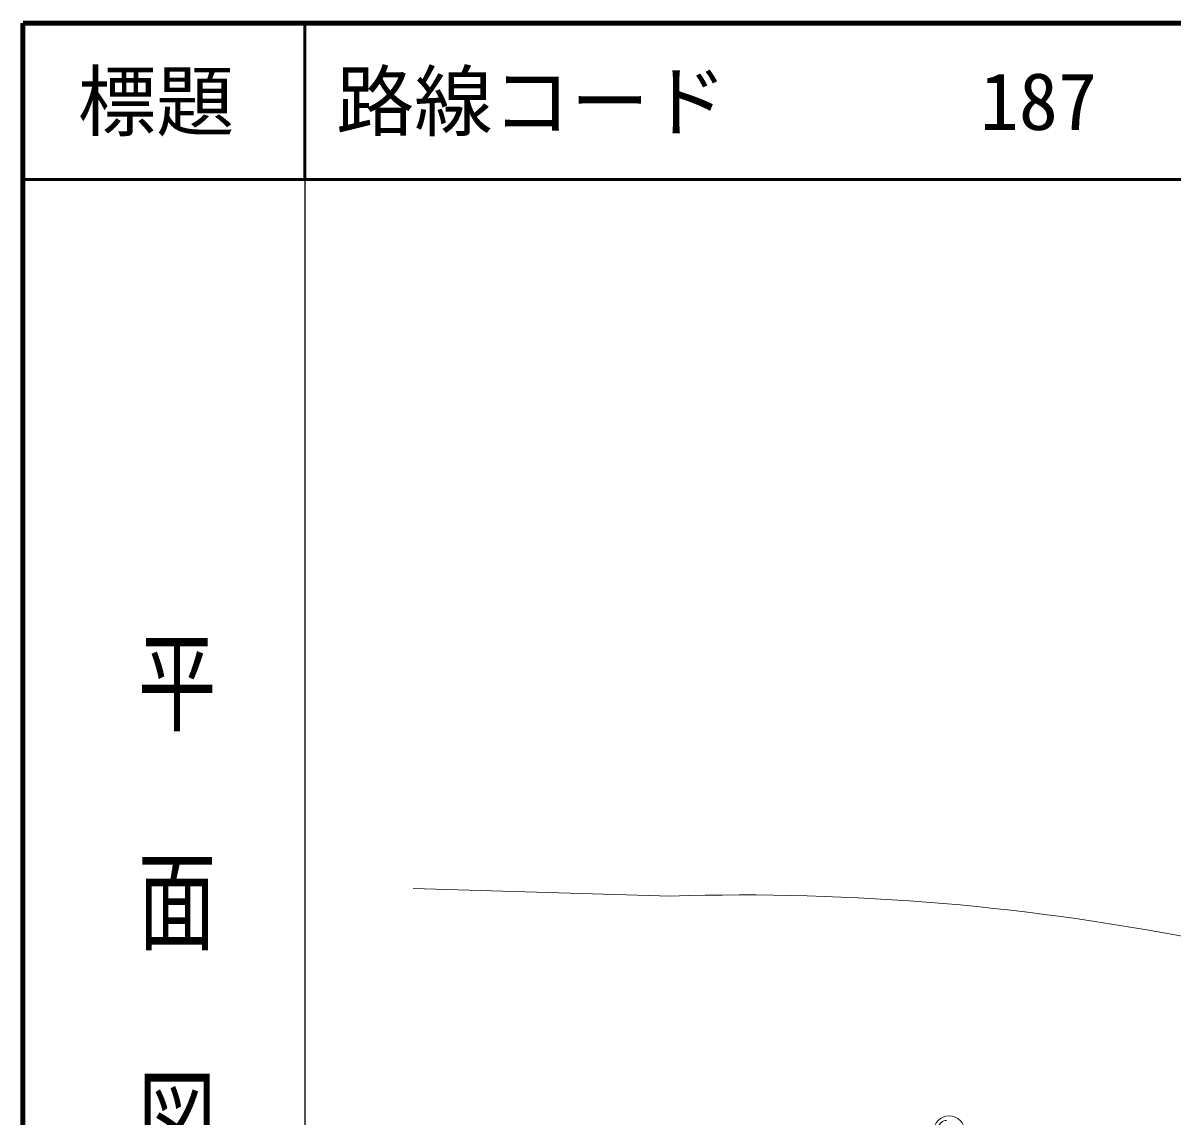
# Model space of a CAD drawing. Units: millimetres, scale not verified. Extents: x 40000 to 680000, y 20000 to 380000.
# Drawn here: x 40000 to 113485, y 310096 to 380000 of the extents above; entities that cross this region are included whole.
import ezdxf
from ezdxf.enums import TextEntityAlignment as Align

# ---------------------------------------------------------------- set-up
doc = ezdxf.new("R2010")
doc.units = ezdxf.units.MM
doc.header["$LTSCALE"] = 1000
for name, color, linetype, lineweight in [('M-BGD-HTXT', 7, 'Continuous', 13), ('M-TTL', 2, 'Continuous', 140), ('M-TTL-BAND', 7, 'Continuous', 25), ('M-TTL-LINE', 7, 'Continuous', 50)]:
    doc.layers.add(name, color=color, linetype=linetype, lineweight=lineweight)
doc.layers.add('M-TTL-TXT', color=7, linetype='Continuous')
doc.styles.add('@ＭＳ ゴシック', font='')
doc.styles.add('ＭＳ ゴシック', font='')
doc.styles.get('@ＭＳ ゴシック').set_extended_font_data('@MS Gothic')
doc.styles.get('ＭＳ ゴシック').set_extended_font_data('MS Gothic')

# ---------------------------------------------------------------- blocks, each defined once
blk = doc.blocks.new('BUHIN210')
at = {"color": 7, "linetype": 'Continuous', "lineweight": 13}
blk.add_lwpolyline([(-601, 389), (-667, 342), (-711, 272), (-745, 170), (-764, 16), (-746, -117), (-685, -236), (-584, -314), (-471, -333), (-396, -338), (-291, -311), (-228, -248), (153, 253), (250, 301), (379, 325), (497, 300), (587, 253), (667, 172), (692, 13), (663, -215), (636, -313), (579, -401), (495, -471), (372, -526)], dxfattribs=at)
blk.add_circle((0, 0), 995, dxfattribs=at)

msp = doc.modelspace()

# ---------------------------------------------------------------- linework, layer by layer
at = {"layer": 'M-BGD-HTXT'}
msp.add_line((64923, 324693), (81405, 324215), dxfattribs=at)
msp.add_arc((86013, 174285), 150000, 65.21112, 91.76025, dxfattribs=at)
at = {"layer": 'M-TTL'}
for p, q in [((40000, 380000), (40000, 20000)), ((680000, 380000), (40000, 380000))]:
    msp.add_line(p, q, dxfattribs=at)
at = {"layer": 'M-TTL-BAND'}
msp.add_line((58000, 370000), (58000, 20000), dxfattribs=at)
at = {"layer": 'M-TTL-LINE'}
for p, q in [((58000, 380000), (58000, 370000)), ((40000, 370000), (680000, 370000))]:
    msp.add_line(p, q, dxfattribs=at)

# ---------------------------------------------------------------- block references
at = {"layer": 'M-BGD-HTXT', "rotation": 317.32671}
msp.add_blockref('BUHIN210', (99180, 309170), dxfattribs=at)

# ---------------------------------------------------------------- texts
at = {"layer": 'M-TTL-BAND', "style": '@ＭＳ ゴシック', "width": 1.4}
msp.add_text('平  面  図', height=3666, rotation=270, dxfattribs=at).set_placement((49777, 306475), align=Align.MIDDLE_RIGHT)
at = {"layer": 'M-TTL-TXT', "style": 'ＭＳ ゴシック'}
msp.add_text('標題', height=3666, dxfattribs=at).set_placement((48500, 375000), align=Align.MIDDLE_CENTER)
for s, p in [('路線コード', (60000, 375000)), ('187', (101142, 375000))]:
    msp.add_text(s, height=3666, dxfattribs=at).set_placement(p, align=Align.MIDDLE_LEFT)

doc.saveas('drawing.dxf')
